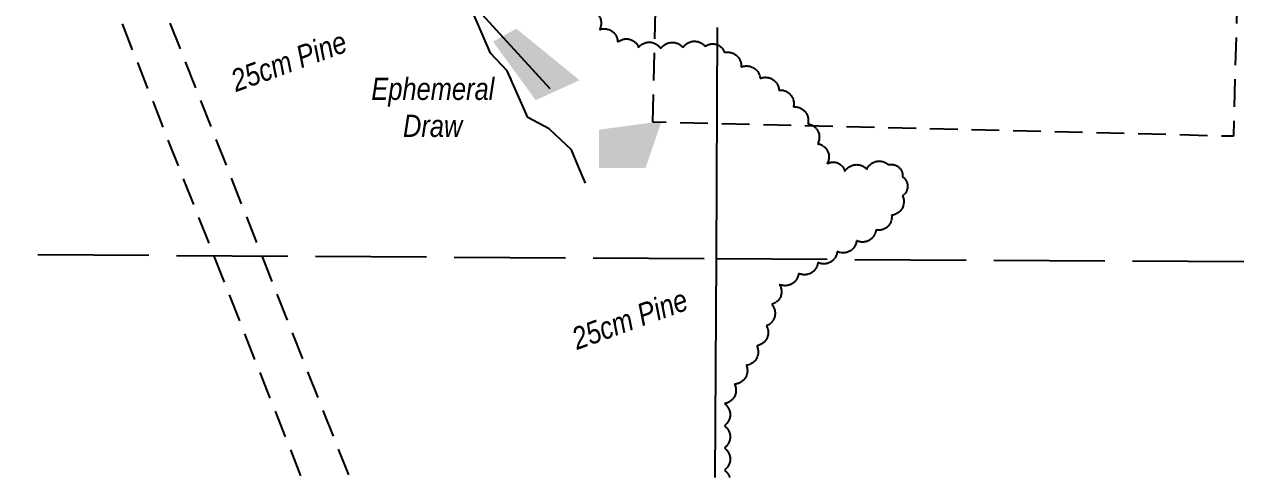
# Model space of a CAD drawing. Extents: x 473254 to 483871, y 6040471 to 6049084.
# Drawn here: x 475973 to 476527, y 6044141 to 6044345 of the extents above; entities that cross this region are included whole.
import ezdxf

# ---------------------------------------------------------------- set-up
doc = ezdxf.new("R2010")
doc.units = 0
doc.header["$LTSCALE"] = 5
doc.header["$PDSIZE"] = 0.5
for name, pattern in [('0', [1, 1, 0]), ('foc-ACCESSROAD', [3.75, 2.5, -1.25]), ('foc-QUARTERLINE', [33, 25, -3, 2, -3]), ('foc-TOPO-ephemeral', [6.25, 3.125, -0.625, 0.625, -0.625, 0.625, -0.625]), ('foc-UNSURVEYED', [12.5, 10, -2.5])]:
    doc.linetypes.add(name, pattern=pattern)
doc.layers.get('Defpoints').update_dxf_attribs({"color": 9})
for name, color, linetype in [('AS-UNDERLAY-H', 141, 'Continuous'), ('C-WS', 13, 'foc-ACCESSROAD'), ('F-AR', 190, 'foc-ACCESSROAD'), ('L-QSEC', 8, 'foc-QUARTERLINE'), ('L-USEC', 7, 'foc-UNSURVEYED'), ('T-BUSH', 110, '0'), ('T-BUSH-T', 110, 'Continuous'), ('T-CREEK', 160, 'Continuous'), ('T-DRAW', 143, 'foc-TOPO-ephemeral'), ('T-WATER-T', 170, 'Continuous')]:
    doc.layers.add(name, color=color, linetype=linetype)
doc.layers.add('F-AR-T', color=190, linetype='Continuous', lineweight=9)
doc.styles.add('80CG', font='ARIALN.TTF', dxfattribs={"height": 10})
doc.styles.add('80L', font='ARIALN.TTF', dxfattribs={"height": 10})
doc.styles.add('foc-LtypeFont', font='ARIALN.TTF', dxfattribs={"height": 7.349999999999999})
doc.linetypes.add('foc-TOPO-flowdirection-NOLINE', pattern='A,0,[">",foc-LtypeFont,S=0.3,R=0,X=0,Y=-0.945],-20,[">",foc-LtypeFont,S=0.3,R=0,X=0,Y=-0.945],0', length=20)
doc.dimstyles.new('Compass 5 000', dxfattribs={"dimscale": 5, "dimtxt": 9, "dimasz": 2, "dimexe": 0.2, "dimexo": 0.0625, "dimgap": 0.5, "dimtad": 0, "dimtih": 1, "dimtoh": 1, "dimzin": 0, "dimdsep": 46, "dimtxsty": '80CG', "dimcen": 0.1, "dimse1": 1, "dimse2": 1, "dimclrd": 256, "dimclrt": 256, "dimaunit": 1, "dimadec": 4, "dimazin": 0, "dimtfac": 0.06, "dimtofl": 0, "dimtmove": 0, "dimatfit": 1, "dimfxl": 0.2, "dimtolj": 1, "dimtzin": 0, "dimlwd": -1, "dimarcsym": 0})

# ---------------------------------------------------------------- blocks, each defined once
blk = doc.blocks.new('*D402')
at = {"layer": 'Defpoints', "color": 0, "transparency": 16777216}
for p in [(476022.5778418637, 6044400.154109314), (476002.9932781421, 6044396.065936387), (476026.3068733155, 6044382.290027886)]:
    blk.add_point(p, dxfattribs=at)
at = {"layer": 'F-AR-T', "transparency": 16777216}
for p, q in [((476036.0958728136, 6044384.333429174), (476045.8848723117, 6044386.376830462)), ((475996.9333100959, 6044376.158453668), (475987.1443105824, 6044374.115052377))]:
    blk.add_line(p, q, dxfattribs=at)
for points in [[(476035.7553059321, 6044385.964929091), (476036.4364396951, 6044382.701929257), (476026.3068733155, 6044382.290027886)], [(475996.5927432145, 6044377.789953586), (475997.2738769774, 6044374.526953752), (476006.722309594, 6044378.201854957)]]:
    blk.add_solid(points, dxfattribs=at)
at = {"layer": 'F-AR-T', "transparency": 16777216, "insert": (475952.8434920285, 6044374.115052377), "char_height": 10, "attachment_point": 5, "style": '80CG'}
blk.add_mtext('\\A1;Kiwetinohk\\P20.00 A/R\\PLOC 930056', dxfattribs=at)

msp = doc.modelspace()

# ---------------------------------------------------------------- hatches: boundary and pattern name
at = {"layer": 'AS-UNDERLAY-H'}
h = msp.add_hatch(color=256, dxfattribs=at)
h.dxf.hatch_style = 1
h.paths.add_polyline_path([(476202.970582789, 6044311.216520812), (476222.6983550791, 6044320.234014668), (476194.2467679255, 6044343.421798426), (476183.7385632832, 6044337.575311113)])
h = msp.add_hatch(color=256, dxfattribs=at)
h.dxf.hatch_style = 1
h.paths.add_polyline_path([(476231.4955736125, 6044297.940505709), (476259.5876086443, 6044301.689986801), (476252.4246844078, 6044280.748100354), (476231.4955736125, 6044280.748100354)])

# ---------------------------------------------------------------- linework, layer by layer
at = {"layer": 'C-WS', "flags": 128}
msp.add_lwpolyline([(476255.6287288354, 6044301.329921264), (476260.3485790369, 6044497.414506626), (476260.6106765753, 6044512.435744257), (476522.2149232167, 6044503.991209873), (476517.1147541834, 6044294.950202074)], close=True, dxfattribs=at)
at = {"layer": 'F-AR', "flags": 128}
msp.add_lwpolyline([(476097.2621935554, 6044142.119493678), (476058.1447809524, 6044241.196144436), (476009.7087601317, 6044363.884468072), (475988.3699533541, 6044466.142822013), (475985.2869037443, 6044480.916753066), (475983.2334282146, 6044490.758393188), (476002.3678880345, 6044496.972761463), (476004.4219291561, 6044487.131827679), (476007.5053927453, 6044472.359308709), (476028.9550734481, 6044369.603714024), (476079.6959351625, 6044241.072090115), (476118.7970160565, 6044142.032729331)], dxfattribs=at)
at = {"layer": 'L-QSEC'}
for p, q in [((476288.0591626314, 6045003.940090291), (476284.1723875373, 6044239.897439344)), ((476284.1723875373, 6044239.897439344), (476283.6710781404, 6044141.368447549))]:
    msp.add_line(p, q, dxfattribs=at)
at = {"layer": 'L-USEC'}
for p, q in [((475478.8391496947, 6044244.57508967), (476284.1723875373, 6044239.897439344)), ((476284.1723875373, 6044239.897439344), (477089.5157593666, 6044235.224815499))]:
    msp.add_line(p, q, dxfattribs=at)
at = {"layer": 'T-BUSH', "flags": 128}
msp.add_lwpolyline([(476208.8919896794, 6044394.345682367, -0.440366769155245), (476215.6180625925, 6044389.559835336, -0.52056705), (476219.3041371696, 6044380.269685824, -0.52056705), (476222.9902117472, 6044370.979536287, -0.52056705), (476225.866805404, 6044361.453965301, -0.52056705), (476227.7379521814, 6044351.63598009, -0.52056705), (476231.608161831, 6044342.988180711, -0.52056705), (476239.8745065028, 6044337.370212235, -0.52056705), (476249.2908075643, 6044335.013459633, -0.52056705), (476259.2682786775, 6044334.426864134, -0.52056705), (476269.2478221281, 6044334.884497344, -0.52056705), (476279.2271507171, 6044335.43859571, -0.52056705), (476287.9482632919, 6044332.698249763, -0.52056705), (476295.386245222, 6044326.102508185, -0.52056705), (476303.9965777188, 6044321.027451687, -0.52056705), (476312.4537631646, 6044315.769553419, -0.52056705), (476318.9603192345, 6044308.18280496, -0.52056705), (476325.4668753052, 6044300.5960565, -0.52056705), (476329.8826528559, 6044291.649129982, -0.52056705), (476334.1816701337, 6044282.626243847, -0.52056705), (476342.0723740566, 6044279.073762264, -0.52056705), (476352.0173428644, 6044280.069563216, -0.52056705), (476361.7609543601, 6044282.125718053, -0.52056705), (476368.1184366107, 6044276.74462134, -0.52056705), (476368.0645695678, 6044268.079233167, -0.52056705), (476363.1624764343, 6044259.369267209, -0.52056705), (476356.1286483216, 6044252.79505406, -0.52056705), (476347.4094671748, 6044247.909370462, -0.52056705), (476338.6902860289, 6044243.023686869, -0.52056705), (476329.9888183735, 6044238.106541992, -0.52056705), (476321.2896814363, 6044233.185257542, -0.52056705), (476312.5905444995, 6044228.263973091, -0.52056705), (476309.194015925, 6044219.243793876, -0.52056705), (476306.8488938063, 6044209.551276636, -0.52056705), (476302.4453092068, 6044200.578959922, -0.52056705), (476297.7686856859, 6044191.759510061, -0.52056705), (476292.4213874599, 6044183.315552116, -0.52056705), (476287.8885239015, 6044174.588971213, -0.52056705), (476287.8885239015, 6044164.594271419, -0.52056705), (476287.8885239015, 6044154.599571594, -0.52056705), (476287.8885239015, 6044144.604871794, -0.1695074057590347), (476290.2382226854, 6044141.341988351, -0.1695074057590347)], format="xyb", dxfattribs=at)
at = {"layer": 'T-CREEK', "linetype": 'foc-TOPO-flowdirection-NOLINE', "flags": 128}
msp.add_lwpolyline([(476209.5260465111, 6044316.358382838), (476166.0184000002, 6044364.134499822), (476160.2418999996, 6044372.203399806), (476155.4049000005, 6044388.752599804), (476152.4546000003, 6044392.256599804), (476145.3961999998, 6044400.639699822), (476139.1686000009, 6044408.041199824), (476129.5980999997, 6044418.139599821), (476126.9794999997, 6044432.211499822)], dxfattribs=at)
at = {"layer": 'T-DRAW'}
msp.add_lwpolyline([(476225.4528000007, 6044273.81619982), (476221.9843999998, 6044281.987999822), (476219.0857999999, 6044288.817099803), (476211.8466999989, 6044295.629299806), (476209.0637999999, 6044298.248099823), (476199.4672999994, 6044303.434199822), (476190.1776000002, 6044324.472899802), (476182.6092999993, 6044332.327999802), (476176.4178, 6044346.651399804), (476171.5643000006, 6044358.044499824)], dxfattribs=at)
at = {"layer": 'T-DRAW', "linetype": 'foc-TOPO-flowdirection-NOLINE', "flags": 128}
msp.add_lwpolyline([(476225.4528000007, 6044273.81619982), (476221.9843999998, 6044281.987999822), (476219.0857999999, 6044288.817099803), (476211.8466999989, 6044295.629299806), (476209.0637999999, 6044298.248099823), (476199.4672999994, 6044303.434199822), (476190.1776000002, 6044324.472899802), (476182.6092999993, 6044332.327999802), (476176.4178, 6044346.651399804), (476171.5643000006, 6044358.044499824)], dxfattribs=at)

# ---------------------------------------------------------------- texts
at = {"layer": 'T-BUSH-T', "char_height": 9.9946998, "attachment_point": 1, "rotation": 19.999999999999922, "style": '80L'}
for insert in [(476064.7016365958, 6044324.257263438), (476218.1806919372, 6044208.091182698)]:
    msp.add_mtext_dynamic_manual_height_columns('{\\fArial Narrow|b0|i1|c0|p34;25cm Pine}', width=53.88321818228488, gutter_width=49.94701204606039, heights=[0], dxfattribs=dict(at, insert=insert))
at = {"layer": 'T-WATER-T', "insert": (476128.6673195815, 6044321.338138852), "char_height": 9.999885140440773, "attachment_point": 1, "style": '80L'}
msp.add_mtext_dynamic_manual_height_columns('\\pi0.29692;{\\fArial Narrow|b0|i1|c0|p34;Ephemeral \\P\\pi14.56347;Draw}', width=55.92062017434134, gutter_width=49.94701204606039, heights=[0], dxfattribs=at)

# ---------------------------------------------------------------- dimensions: what is measured, and where the dimension line sits
at = {"layer": 'F-AR-T'}
dim = msp.add_linear_dim(base=(476026.3068733155, 6044382.290027886), p1=(476002.9932781423, 6044396.065936386), p2=(476022.5778418638, 6044400.154109314), angle=11.790873554003339, text='Kiwetinohk\\P20.00 A/R\\PLOC 930056', dimstyle='Compass 5 000', dxfattribs=at)
dim.commit()
dim.dimension.update_dxf_attribs({"geometry": '*D402', "text_midpoint": (475952.8434920285, 6044374.115052377), "dimtype": 161})

doc.saveas('drawing.dxf')
